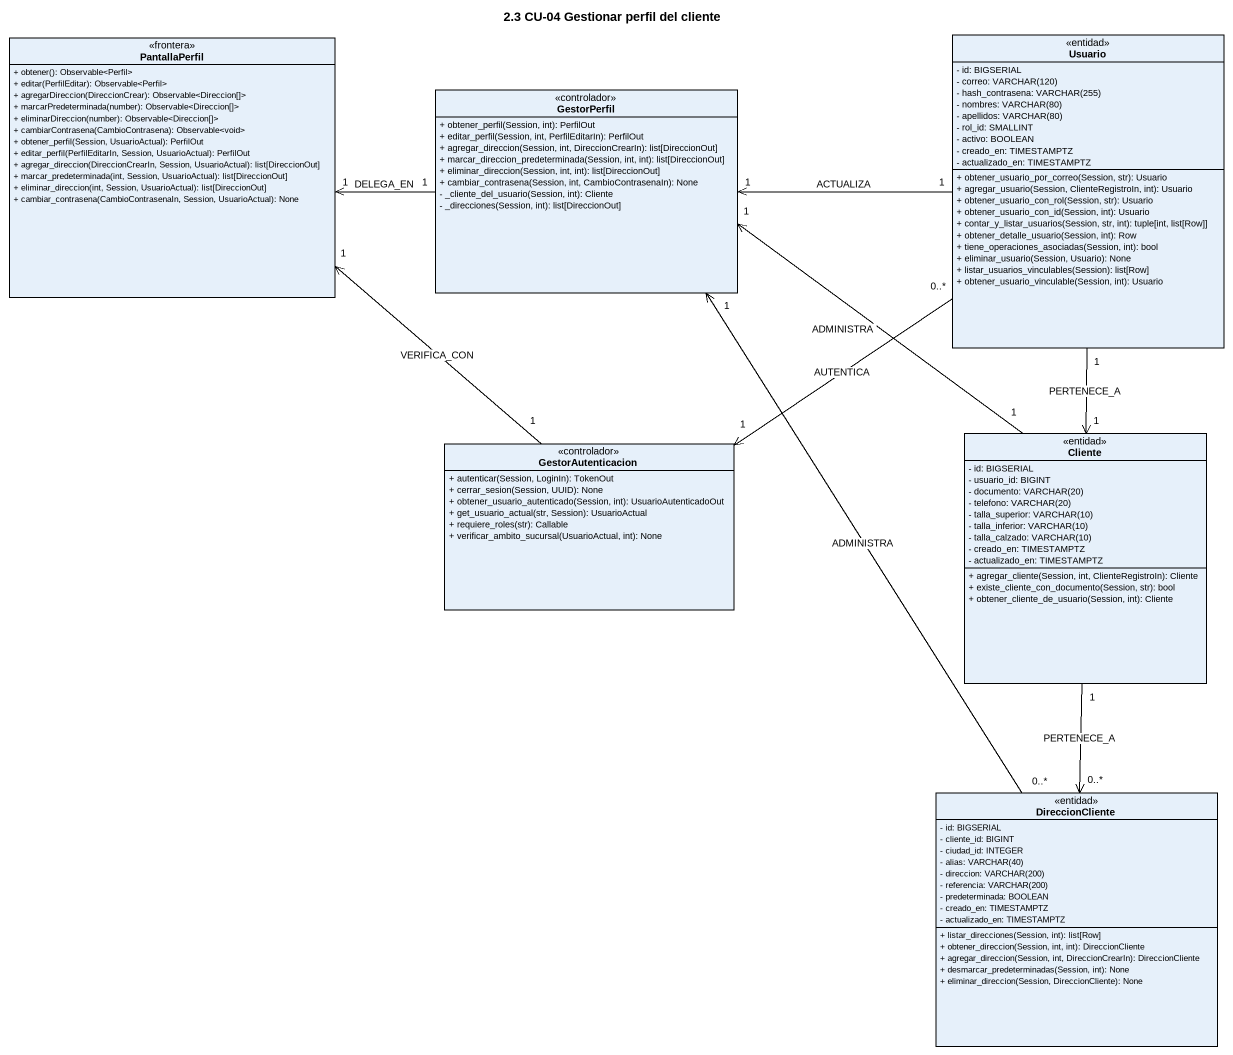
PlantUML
@startuml
title 2.3 CU-04 Gestionar perfil del cliente
hide circle
hide empty members
skinparam classAttributeIconSize 0
class PantallaPerfil <<frontera>> {
  + obtener(): Observable<Perfil>
  + editar(PerfilEditar): Observable<Perfil>
  + agregarDireccion(DireccionCrear): Observable<Direccion[]>
  + marcarPredeterminada(number): Observable<Direccion[]>
  + eliminarDireccion(number): Observable<Direccion[]>
  + cambiarContrasena(CambioContrasena): Observable<void>
  + obtener_perfil(Session, UsuarioActual): PerfilOut
  + editar_perfil(PerfilEditarIn, Session, UsuarioActual): PerfilOut
  + agregar_direccion(DireccionCrearIn, Session, UsuarioActual): list[DireccionOut]
  + marcar_predeterminada(int, Session, UsuarioActual): list[DireccionOut]
  + eliminar_direccion(int, Session, UsuarioActual): list[DireccionOut]
  + cambiar_contrasena(CambioContrasenaIn, Session, UsuarioActual): None
}
class Usuario <<entidad>> {
  - id: BIGSERIAL
  {field} - correo: VARCHAR(120)
  {field} - hash_contrasena: VARCHAR(255)
  {field} - nombres: VARCHAR(80)
  {field} - apellidos: VARCHAR(80)
  - rol_id: SMALLINT
  - activo: BOOLEAN
  - creado_en: TIMESTAMPTZ
  - actualizado_en: TIMESTAMPTZ
  + obtener_usuario_por_correo(Session, str): Usuario
  + agregar_usuario(Session, ClienteRegistroIn, int): Usuario
  + obtener_usuario_con_rol(Session, str): Usuario
  + obtener_usuario_con_id(Session, int): Usuario
  + contar_y_listar_usuarios(Session, str, int): tuple[int, list[Row]]
  + obtener_detalle_usuario(Session, int): Row
  + tiene_operaciones_asociadas(Session, int): bool
  + eliminar_usuario(Session, Usuario): None
  + listar_usuarios_vinculables(Session): list[Row]
  + obtener_usuario_vinculable(Session, int): Usuario
}
class GestorPerfil <<controlador>> {
  + obtener_perfil(Session, int): PerfilOut
  + editar_perfil(Session, int, PerfilEditarIn): PerfilOut
  + agregar_direccion(Session, int, DireccionCrearIn): list[DireccionOut]
  + marcar_direccion_predeterminada(Session, int, int): list[DireccionOut]
  + eliminar_direccion(Session, int, int): list[DireccionOut]
  + cambiar_contrasena(Session, int, CambioContrasenaIn): None
  - _cliente_del_usuario(Session, int): Cliente
  - _direcciones(Session, int): list[DireccionOut]
}
class GestorAutenticacion <<controlador>> {
  + autenticar(Session, LoginIn): TokenOut
  + cerrar_sesion(Session, UUID): None
  + obtener_usuario_autenticado(Session, int): UsuarioAutenticadoOut
  + get_usuario_actual(str, Session): UsuarioActual
  + requiere_roles(str): Callable
  + verificar_ambito_sucursal(UsuarioActual, int): None
}
class Cliente <<entidad>> {
  - id: BIGSERIAL
  - usuario_id: BIGINT
  {field} - documento: VARCHAR(20)
  {field} - telefono: VARCHAR(20)
  {field} - talla_superior: VARCHAR(10)
  {field} - talla_inferior: VARCHAR(10)
  {field} - talla_calzado: VARCHAR(10)
  - creado_en: TIMESTAMPTZ
  - actualizado_en: TIMESTAMPTZ
  + agregar_cliente(Session, int, ClienteRegistroIn): Cliente
  + existe_cliente_con_documento(Session, str): bool
  + obtener_cliente_de_usuario(Session, int): Cliente
}
class DireccionCliente <<entidad>> {
  - id: BIGSERIAL
  - cliente_id: BIGINT
  - ciudad_id: INTEGER
  {field} - alias: VARCHAR(40)
  {field} - direccion: VARCHAR(200)
  {field} - referencia: VARCHAR(200)
  - predeterminada: BOOLEAN
  - creado_en: TIMESTAMPTZ
  - actualizado_en: TIMESTAMPTZ
  + listar_direcciones(Session, int): list[Row]
  + obtener_direccion(Session, int, int): DireccionCliente
  + agregar_direccion(Session, int, DireccionCrearIn): DireccionCliente
  + desmarcar_predeterminadas(Session, int): None
  + eliminar_direccion(Session, DireccionCliente): None
}
PantallaPerfil "1" <-right- "1" GestorPerfil : DELEGA_EN
PantallaPerfil "1" <-- "1" GestorAutenticacion : VERIFICA_CON
GestorPerfil "1" <-right- "1" Usuario : ACTUALIZA
GestorPerfil "1" <-- "1" Cliente : ADMINISTRA
GestorPerfil "1" <-- "0..*" DireccionCliente : ADMINISTRA
GestorAutenticacion "1" <-up- "0..*" Usuario : AUTENTICA
Cliente "1" <-up- "1" Usuario : PERTENECE_A
DireccionCliente "0..*" <-up- "1" Cliente : PERTENECE_A
@enduml
